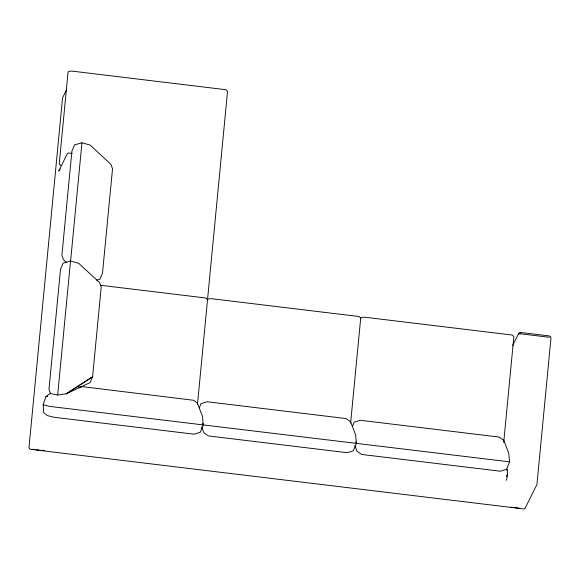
<?xml version="1.0" encoding="UTF-8"?>
<svg xmlns="http://www.w3.org/2000/svg" width="580" height="580" viewBox="0 0 580 580"><rect width="100%" height="100%" fill="white"/><g stroke="black" fill="none" stroke-linecap="round" stroke-linejoin="round"><path stroke-width="0.87" d="M549.398 337.292L520.398 333.783L520.361 332.442L519.02 332.797L512.546 345.789M197.461 404.507L207.531 299.664L205.835 298.004L100.608 285.28M350.625 423.023L360.695 318.181L359.883 317.195L358.998 316.52L211.258 298.656L208.517 298.896L207.531 299.664M503.701 442.431L513.858 336.69L513.046 335.711L512.162 335.03L364.421 317.173L361.673 317.412L360.695 318.181M506.666 476.731L506.84 474.947M82.701 386.672L193.633 400.287L197.403 403.194L202.427 416.208L203.261 424.814L200.216 432.317L194.09 434.188L54.136 417.274L47.495 415.642L43.732 412.728L43.152 404.789L45.943 396.626L50.59 393.138M199.332 407.805L201.028 403.637L207.154 401.759L345.832 418.528L350.567 421.711L355.591 434.724L356.424 443.33L353.38 450.827L347.253 452.704L208.568 435.942L203.841 432.752L201.637 427.061M352.495 426.322L354.184 422.153L360.31 420.275L498.996 437.045L503.723 440.227L508.754 453.241L509.588 461.847L506.543 469.343L500.417 471.221L361.731 454.459L357.005 451.269L354.8 445.578M66.526 89.82L62.575 97.824L29 447.339L29.399 448.659L30.646 449.326L523.61 508.921L524.951 508.566L536.928 484.445L551 337.93L550.529 336.509L549.354 335.943L520.361 332.442M506.325 480.298C507.413 476.833 508.123 472.649 506.855 469.068L507.268 470.489M96.628 280.14L99.956 279.176L102.522 272.926L112.527 168.766L110.983 164.437L90.175 145.109L81.954 142.76L70.593 261.029M70.535 261.029L57.667 394.995L66.222 393.813L90.081 382.597L90.429 381.974L92.633 376.355L101.21 287.027L99.673 282.699L78.749 263.371L70.535 261.029L63.046 263.197L60.494 269.446L48.981 389.31L50.518 393.639L57.667 394.995M206.719 298.678L207.698 297.917L227.541 91.364L226.729 90.386L225.845 89.704L71.775 71.079L69.034 71.318L68.049 72.087L59.233 163.893L60.929 165.554M60.226 169.048L58.732 171.02L67.505 153.367L68.846 153.018L72.203 153.424M518.375 333.986L520.398 333.783M47.618 396.06L45.943 396.626L47.654 396.053M81.954 142.76L74.465 144.928L71.898 151.17L61.893 255.338L63.438 259.666L66.693 262.689M44.37 450.326L41.006 450.355M509.588 461.847L49.793 406.421L43.152 404.789M31.806 449.246L34.314 449.543M35.989 449.747L39.338 450.152M510.973 507.166L519.339 508.182M355.801 441.721L356.424 443.33M202.637 423.204L203.261 424.814M92.285 376.986L66.222 393.813L92.285 376.986M81.867 386.729L78.387 387.44L81.867 386.729"/></g></svg>
